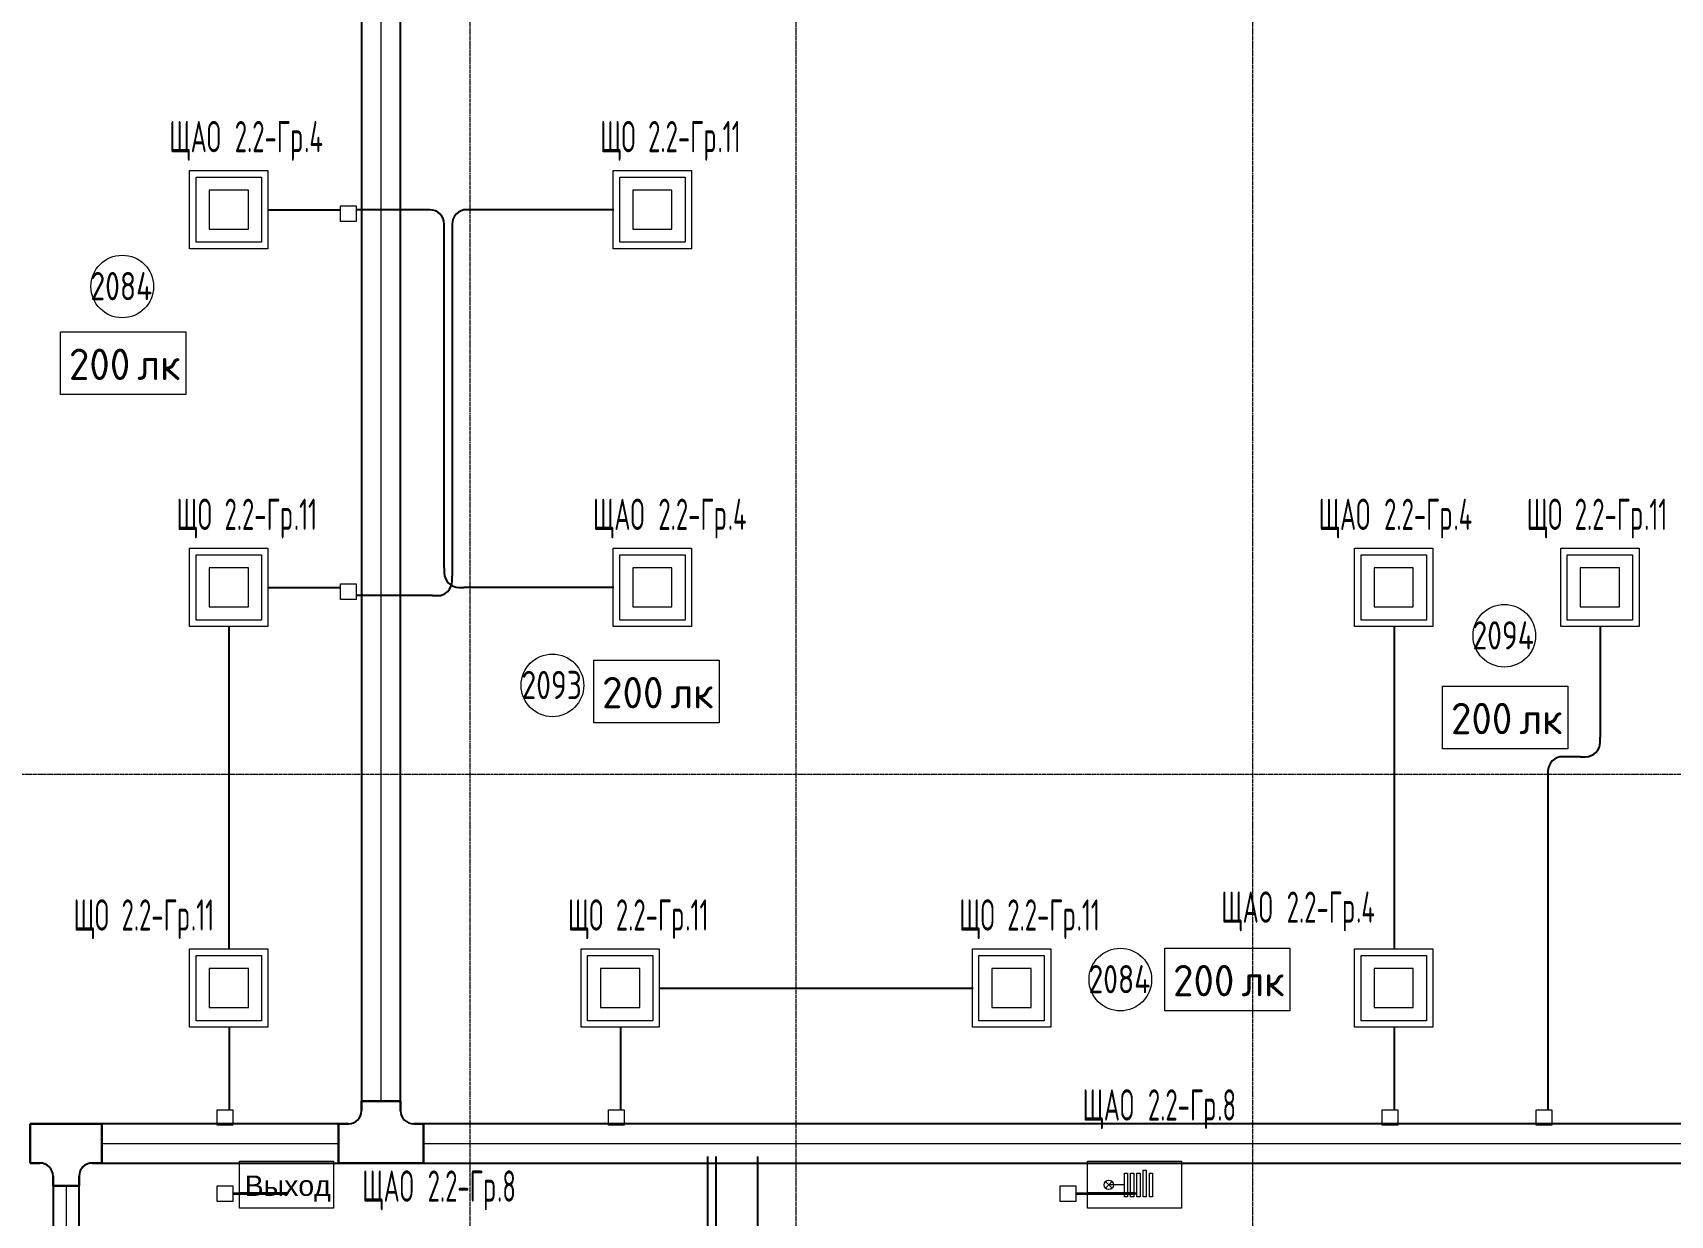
# Model space of a CAD drawing. Header units: millimetres. Extents: x -4730 to 98194, y -4296 to 93388.
# Drawn here: x 45150 to 57702, y 43123 to 52186 of the extents above; entities that cross this region are included whole.
import ezdxf

# ---------------------------------------------------------------- set-up
doc = ezdxf.new("R2010")
doc.units = ezdxf.units.MM
doc.linetypes.add('Линия сетки', pattern=[22.225, 12.7, -3.175, 3.175, -3.175])
for name, color, linetype, lineweight, true_color in [('Кабельные лотки', 5, 'Continuous', 25, 0x0000ff), ('Короба', 7, 'Continuous', 25, 0x008000), ('Соединительные детали кабельных лотков', 5, 'Continuous', 25, 0x0000ff), ('Соединительные детали коробов', 7, 'Continuous', 25, 0x008000), ('Типовые аннотации', 5, 'Continuous', 18, 0x0000ff)]:
    doc.layers.add(name, color=color, linetype=linetype, lineweight=lineweight, true_color=true_color)
for name, color, linetype, lineweight in [('Марки помещений', 7, 'Continuous', 9), ('Марки силовых электроприборов', 7, 'Continuous', 9), ('Осевая линия', 7, 'Continuous', 18), ('Оси', 7, 'Continuous', 9), ('Провода', 7, 'Continuous', 35)]:
    doc.layers.add(name, color=color, linetype=linetype, lineweight=lineweight)
doc.styles.add('Arial', font='arial.ttf', dxfattribs={"height": 156})
doc.styles.add('GOST Common', font='GOST_Common.ttf', dxfattribs={"width": 0.6, "height": 240})
doc.styles.add('GOST Common_2', font='GOST_Common.ttf', dxfattribs={"height": 240})
doc.styles.add('GOST Common_4', font='GOST_Common.ttf', dxfattribs={"width": 0.8, "height": 216})

# ---------------------------------------------------------------- blocks, each defined once
blk = doc.blocks.new('M_Горизонтальный тройник для канального - Радиус 100 мм-2474834-2-й этаж')
at = {"layer": 'Соединительные детали кабельных лотков'}
for p, q in [((325, 150), (-325, 150)), ((-325, 150), (-325, -150)), ((-325, -150), (-325, 150)), ((-325, 150), (325, 150)), ((-325, 150), (-325, 150)), ((325, -150), (325, 150)), ((325, 150), (325, -150)), ((325, 150), (325, 150)), ((-325, -150), (-250, -150)), ((-250, -150), (-325, -150)), ((-325, -150), (-325, -150)), ((-150, -250), (-150, -325)), ((-150, -325), (-150, -250)), ((150, -325), (150, -250)), ((150, -250), (150, -325)), ((250, -150), (325, -150)), ((325, -150), (250, -150)), ((325, -150), (325, -150)), ((-150, -325), (150, -325)), ((150, -325), (-150, -325)), ((-150, -325), (-150, -325)), ((150, -325), (150, -325))]:
    blk.add_line(p, q, dxfattribs=at)
for centre, start, end in [((-250, -250), 0, 90), ((-250, -250), 0, 90), ((250, -250), 90, 180), ((250, -250), 90, 180)]:
    blk.add_arc(centre, 100, start, end, dxfattribs=at)
blk = doc.blocks.new('M_Горизонтальный тройник для канального - Радиус 100 мм-2745902-2-й этаж')
at = {"layer": 'Соединительные детали кабельных лотков'}
for p, q in [((275, 150), (-275, 150)), ((-275, 150), (-275, -150)), ((-275, -150), (-275, 150)), ((-275, 150), (275, 150)), ((-275, 150), (-275, 150)), ((275, -150), (275, 150)), ((275, 150), (275, -150)), ((275, 150), (275, 150)), ((-275, -150), (-200, -150)), ((-200, -150), (-275, -150)), ((-275, -150), (-275, -150)), ((-100, -250), (-100, -325)), ((-100, -325), (-100, -250)), ((100, -325), (100, -250)), ((100, -250), (100, -325)), ((200, -150), (275, -150)), ((275, -150), (200, -150)), ((275, -150), (275, -150)), ((-100, -325), (100, -325)), ((100, -325), (-100, -325)), ((-100, -325), (-100, -325)), ((100, -325), (100, -325))]:
    blk.add_line(p, q, dxfattribs=at)
for centre, start, end in [((-200, -250), 0, 90), ((-200, -250), 0, 90), ((200, -250), 90, 180), ((200, -250), 90, 180)]:
    blk.add_arc(centre, 100, start, end, dxfattribs=at)
blk = doc.blocks.new('M_Короб_ отвод - Плоский торец - ПВХ - Стандартная-2386742-2-й этаж')
at = {"layer": 'Соединительные детали коробов'}
for p, q in [((0, 111.95), (0, 150.05)), ((-150.05, 0), (-111.95, 0))]:
    blk.add_line(p, q, dxfattribs=at)
blk.add_arc((-111.95, 111.95), 111.95, 270, 0, dxfattribs=at)
blk = doc.blocks.new('ADSK_Марка_Помещение_1_ГОСТ21-501-2011 - Номер-85995-2-й этаж')
at = {"layer": 'Марки помещений'}
blk.add_circle((0, 0), 2, dxfattribs=at)
blk = doc.blocks.new('Морка помещения_освещённость_ - Морка помещения_освещённость_-1484368-2-й этаж')
at = {"layer": 'Марки помещений', "color": 190, "true_color": 0x8000ff}
for p, q in [((-4, 0), (-4, 4)), ((-4, 4), (4, 4)), ((4, 4), (4, 0)), ((4, 0), (-4, 0))]:
    blk.add_line(p, q, dxfattribs=at)

msp = doc.modelspace()

# ---------------------------------------------------------------- linework, layer by layer
at = {"layer": 'Кабельные лотки'}
for p, q in [((47670, 87303.1437), (47670, 43998.1437)), ((47970, 43998.1437), (47970, 87303.1437)), ((47970, 43998.1437), (47670, 43998.1437)), ((45680.7526, 43523.1437), (45680.7526, 43823.1437)), ((47495, 43823.1437), (45680.7526, 43823.1437)), ((47495, 43523.1437), (47495, 43823.1437)), ((48145, 43523.1437), (48145, 43823.1437)), ((81502.9607, 43823.1437), (48145, 43823.1437)), ((45680.7526, 43523.1437), (47495, 43523.1437)), ((48145, 43523.1437), (81502.9607, 43523.1437)), ((45305.7526, 43348.1437), (45505.7526, 43348.1437)), ((45305.7526, 43348.1437), (45305.7526, 28013.1437)), ((45505.7526, 28013.1437), (45505.7526, 43348.1437))]:
    msp.add_line(p, q, dxfattribs=at)
at = {"layer": 'Короба'}
for p, q in [((46952.7025, 50830), (47509.739, 50830)), ((48154.714, 50830), (47629.739, 50830)), ((49604.764, 50830), (48514.814, 50830)), ((48304.764, 48085.05), (48304.764, 50679.95)), ((48364.764, 50679.95), (48364.764, 48022.05)), ((46952.7025, 47935), (47509.739, 47935)), ((48214.714, 47872), (47629.739, 47872)), ((49604.764, 47935), (48454.814, 47935)), ((46655.2025, 45161.4553), (46655.2025, 47637.5)), ((55584.8338, 47637.5), (55584.8338, 45161.4553)), ((57164.8338, 47637.5), (57164.8338, 46787.55)), ((57014.7838, 46637.5), (56914.8838, 46637.5)), ((56764.8338, 46487.45), (56764.8338, 43932.0582)), ((49952.7025, 44863.9553), (52357.7025, 44863.9553)), ((46655.2025, 44566.4553), (46655.2025, 43932.0582)), ((49655.2025, 44566.4553), (49655.2025, 43932.0582)), ((55584.8338, 44566.4553), (55584.8338, 43932.0582)), ((50325.7915, 40163.9776), (50325.7915, 43572.5442)), ((50388.7915, 40343.9776), (50388.7915, 43572.5442)), ((50707.5016, 40832.5442), (50707.5016, 43572.5442))]:
    msp.add_line(p, q, dxfattribs=at)
at = {"layer": 'Осевая линия'}
for p, q in [((47820, 43998.1437), (47820, 87303.1437)), ((45680.7526, 43673.1437), (47495, 43673.1437)), ((48145, 43673.1437), (81502.9607, 43673.1437)), ((45405.7526, 43348.1437), (45405.7526, 28013.1437))]:
    msp.add_line(p, q, dxfattribs=at)
at = {"layer": 'Оси', "linetype": 'Линия сетки'}
for p, q in [((48500, 93388.3703), (48500, -3096.3487)), ((51000, 93388.3703), (51000, -3096.3487)), ((54500, 93388.3703), (54500, -3096.3487)), ((98194.2682, 46500), (-3530.0173, 46500))]:
    msp.add_line(p, q, dxfattribs=at)
at = {"layer": 'Провода', "flags": 128}
for points in [[(46685.0759, 43288.4012), (47100, 43288.403), (46734.9821, 43288.403)], [(53145.0759, 43288.4012), (53600, 43288.403), (53234.9821, 43288.403)]]:
    msp.add_lwpolyline(points, dxfattribs=at)
at = {"layer": 'Типовые аннотации', "color": 1, "true_color": 0xff0000}
for p, q in [((46352.9385, 51130), (46952.9385, 51130)), ((46352.9385, 50530), (46352.9385, 51130)), ((46952.9385, 51130), (46952.9385, 50530)), ((46402.9385, 51080), (46902.9385, 51080)), ((46402.9385, 50580), (46402.9385, 51080)), ((46502.9385, 50980), (46502.9385, 50680)), ((46802.9385, 50980), (46502.9385, 50980)), ((46802.9385, 50680), (46802.9385, 50980)), ((46902.9385, 51080), (46902.9385, 50580)), ((47509.739, 50858.5), (47629.739, 50858.5)), ((47509.739, 50738.5), (47509.739, 50858.5)), ((47629.739, 50858.5), (47629.739, 50738.5)), ((47629.739, 50738.5), (47509.739, 50738.5)), ((46502.9385, 50680), (46802.9385, 50680)), ((46952.9385, 50530), (46352.9385, 50530)), ((46902.9385, 50580), (46402.9385, 50580)), ((49600, 48235), (50200, 48235)), ((49600, 47635), (49600, 48235)), ((50200, 48235), (50200, 47635)), ((55282.5698, 48235), (55882.5698, 48235)), ((55282.5698, 47635), (55282.5698, 48235)), ((55882.5698, 48235), (55882.5698, 47635)), ((49650, 48185), (50150, 48185)), ((49650, 47685), (49650, 48185)), ((49750, 48085), (49750, 47785)), ((50050, 48085), (49750, 48085)), ((50050, 47785), (50050, 48085)), ((50150, 48185), (50150, 47685)), ((55332.5698, 48185), (55832.5698, 48185)), ((55332.5698, 47685), (55332.5698, 48185)), ((55432.5698, 48085), (55432.5698, 47785)), ((55732.5698, 48085), (55432.5698, 48085)), ((55732.5698, 47785), (55732.5698, 48085)), ((55832.5698, 48185), (55832.5698, 47685)), ((49750, 47785), (50050, 47785)), ((55432.5698, 47785), (55732.5698, 47785)), ((50200, 47635), (49600, 47635)), ((50150, 47685), (49650, 47685)), ((55882.5698, 47635), (55282.5698, 47635)), ((55832.5698, 47685), (55332.5698, 47685)), ((55282.5698, 45163.9553), (55882.5698, 45163.9553)), ((55282.5698, 44563.9553), (55282.5698, 45163.9553)), ((55332.5698, 45113.9553), (55832.5698, 45113.9553)), ((55332.5698, 44613.9553), (55332.5698, 45113.9553)), ((55832.5698, 45113.9553), (55832.5698, 44613.9553)), ((55882.5698, 45163.9553), (55882.5698, 44563.9553)), ((55432.5698, 45013.9553), (55432.5698, 44713.9553)), ((55732.5698, 45013.9553), (55432.5698, 45013.9553)), ((55732.5698, 44713.9553), (55732.5698, 45013.9553)), ((55432.5698, 44713.9553), (55732.5698, 44713.9553)), ((55882.5698, 44563.9553), (55282.5698, 44563.9553)), ((55832.5698, 44613.9553), (55332.5698, 44613.9553)), ((55493.3338, 43932.0582), (55613.3338, 43932.0582)), ((55493.3338, 43812.0582), (55493.3338, 43932.0582)), ((55613.3338, 43932.0582), (55613.3338, 43812.0582)), ((55613.3338, 43812.0582), (55493.3338, 43812.0582)), ((53234.9821, 43178.2548), (53234.9821, 43538.2548)), ((53234.9821, 43538.2548), (53954.9821, 43538.2548)), ((53517.8665, 43445.1529), (53541.8665, 43445.1529)), ((53517.8665, 43265.1529), (53517.8665, 43445.1529)), ((53541.8665, 43445.1529), (53541.8665, 43265.1529)), ((53565.8665, 43445.1529), (53589.8665, 43445.1529)), ((53565.8665, 43265.1529), (53565.8665, 43445.1529)), ((53589.8665, 43445.1529), (53589.8665, 43265.1529)), ((53613.8665, 43445.1529), (53637.8665, 43445.1529)), ((53613.8665, 43265.1529), (53613.8665, 43445.1529)), ((53637.8665, 43445.1529), (53637.8665, 43265.1529)), ((53661.8665, 43469.1529), (53685.8665, 43469.1529)), ((53661.8665, 43265.1529), (53661.8665, 43469.1529)), ((53685.8665, 43469.1529), (53685.8665, 43265.1529)), ((53709.8665, 43445.1529), (53733.8665, 43445.1529)), ((53709.8665, 43265.1529), (53709.8665, 43445.1529)), ((53733.8665, 43445.1529), (53733.8665, 43265.1529)), ((53954.9821, 43538.2548), (53954.9821, 43178.2548)), ((46565.0759, 43348.401), (46685.0759, 43348.401)), ((46565.0759, 43228.401), (46565.0759, 43348.401)), ((46685.0759, 43348.401), (46685.0759, 43228.401)), ((53025.0759, 43348.401), (53145.0759, 43348.401)), ((53025.0759, 43228.401), (53025.0759, 43348.401)), ((53145.0759, 43348.401), (53145.0759, 43228.401)), ((53372.4107, 43380.6088), (53397.8665, 43355.1529)), ((53397.8665, 43355.1529), (53372.4107, 43329.6971)), ((53423.3224, 43380.6088), (53397.8665, 43355.1529)), ((53517.8665, 43355.1529), (53397.8665, 43355.1529)), ((53397.8665, 43355.1529), (53423.3224, 43329.6971)), ((46685.0759, 43228.401), (46565.0759, 43228.401)), ((53145.0759, 43228.401), (53025.0759, 43228.401)), ((53954.9821, 43178.2548), (53234.9821, 43178.2548)), ((53541.8665, 43265.1529), (53517.8665, 43265.1529)), ((53589.8665, 43265.1529), (53565.8665, 43265.1529)), ((53637.8665, 43265.1529), (53613.8665, 43265.1529)), ((53685.8665, 43265.1529), (53661.8665, 43265.1529)), ((53733.8665, 43265.1529), (53709.8665, 43265.1529))]:
    msp.add_line(p, q, dxfattribs=at)
at = {"layer": 'Типовые аннотации'}
for p, q in [((49600, 51130), (50200, 51130)), ((49600, 50530), (49600, 51130)), ((50200, 51130), (50200, 50530)), ((49650, 51080), (50150, 51080)), ((49650, 50580), (49650, 51080)), ((49750, 50980), (49750, 50680)), ((50050, 50980), (49750, 50980)), ((50050, 50680), (50050, 50980)), ((50150, 51080), (50150, 50580)), ((49750, 50680), (50050, 50680)), ((50200, 50530), (49600, 50530)), ((50150, 50580), (49650, 50580)), ((46352.9385, 48235), (46952.9385, 48235)), ((46352.9385, 47635), (46352.9385, 48235)), ((46952.9385, 48235), (46952.9385, 47635)), ((56862.5698, 48235), (57462.5698, 48235)), ((56862.5698, 47635), (56862.5698, 48235)), ((57462.5698, 48235), (57462.5698, 47635)), ((46402.9385, 48185), (46902.9385, 48185)), ((46402.9385, 47685), (46402.9385, 48185)), ((46502.9385, 48085), (46502.9385, 47785)), ((46802.9385, 48085), (46502.9385, 48085)), ((46802.9385, 47785), (46802.9385, 48085)), ((46902.9385, 48185), (46902.9385, 47685)), ((56912.5698, 48185), (57412.5698, 48185)), ((56912.5698, 47685), (56912.5698, 48185)), ((57012.5698, 48085), (57012.5698, 47785)), ((57312.5698, 48085), (57012.5698, 48085)), ((57312.5698, 47785), (57312.5698, 48085)), ((57412.5698, 48185), (57412.5698, 47685)), ((46502.9385, 47785), (46802.9385, 47785)), ((57012.5698, 47785), (57312.5698, 47785)), ((46952.9385, 47635), (46352.9385, 47635)), ((46902.9385, 47685), (46402.9385, 47685)), ((57462.5698, 47635), (56862.5698, 47635)), ((57412.5698, 47685), (56912.5698, 47685)), ((46352.9385, 45163.9553), (46952.9385, 45163.9553)), ((46352.9385, 44563.9553), (46352.9385, 45163.9553)), ((46402.9385, 45113.9553), (46902.9385, 45113.9553)), ((46402.9385, 44613.9553), (46402.9385, 45113.9553)), ((46902.9385, 45113.9553), (46902.9385, 44613.9553)), ((46952.9385, 45163.9553), (46952.9385, 44563.9553)), ((49352.9385, 45163.9553), (49952.9385, 45163.9553)), ((49352.9385, 44563.9553), (49352.9385, 45163.9553)), ((49402.9385, 45113.9553), (49902.9385, 45113.9553)), ((49402.9385, 44613.9553), (49402.9385, 45113.9553)), ((49902.9385, 45113.9553), (49902.9385, 44613.9553)), ((49952.9385, 45163.9553), (49952.9385, 44563.9553)), ((52352.9385, 45163.9553), (52952.9385, 45163.9553)), ((52352.9385, 44563.9553), (52352.9385, 45163.9553)), ((52402.9385, 45113.9553), (52902.9385, 45113.9553)), ((52402.9385, 44613.9553), (52402.9385, 45113.9553)), ((52902.9385, 45113.9553), (52902.9385, 44613.9553)), ((52952.9385, 45163.9553), (52952.9385, 44563.9553)), ((46502.9385, 45013.9553), (46502.9385, 44713.9553)), ((46802.9385, 45013.9553), (46502.9385, 45013.9553)), ((46802.9385, 44713.9553), (46802.9385, 45013.9553)), ((49502.9385, 45013.9553), (49502.9385, 44713.9553)), ((49802.9385, 45013.9553), (49502.9385, 45013.9553)), ((49802.9385, 44713.9553), (49802.9385, 45013.9553)), ((52502.9385, 45013.9553), (52502.9385, 44713.9553)), ((52802.9385, 45013.9553), (52502.9385, 45013.9553)), ((52802.9385, 44713.9553), (52802.9385, 45013.9553)), ((46502.9385, 44713.9553), (46802.9385, 44713.9553)), ((49502.9385, 44713.9553), (49802.9385, 44713.9553)), ((52502.9385, 44713.9553), (52802.9385, 44713.9553)), ((46952.9385, 44563.9553), (46352.9385, 44563.9553)), ((46902.9385, 44613.9553), (46402.9385, 44613.9553)), ((49952.9385, 44563.9553), (49352.9385, 44563.9553)), ((49902.9385, 44613.9553), (49402.9385, 44613.9553)), ((52952.9385, 44563.9553), (52352.9385, 44563.9553)), ((52902.9385, 44613.9553), (52402.9385, 44613.9553))]:
    msp.add_line(p, q, dxfattribs=at)
at = {"layer": 'Типовые аннотации', "color": 16, "true_color": 0x800000}
for p, q in [((47509.739, 47963.5), (47629.739, 47963.5)), ((47509.739, 47843.5), (47509.739, 47963.5)), ((47629.739, 47963.5), (47629.739, 47843.5)), ((47629.739, 47843.5), (47509.739, 47843.5)), ((46563.7025, 43932.0582), (46683.7025, 43932.0582)), ((46563.7025, 43812.0582), (46563.7025, 43932.0582)), ((46683.7025, 43932.0582), (46683.7025, 43812.0582)), ((49563.7025, 43932.0582), (49683.7025, 43932.0582)), ((49563.7025, 43812.0582), (49563.7025, 43932.0582)), ((49683.7025, 43932.0582), (49683.7025, 43812.0582)), ((56673.3338, 43932.0582), (56793.3338, 43932.0582)), ((56673.3338, 43812.0582), (56673.3338, 43932.0582)), ((56793.3338, 43932.0582), (56793.3338, 43812.0582)), ((46683.7025, 43812.0582), (46563.7025, 43812.0582)), ((49683.7025, 43812.0582), (49563.7025, 43812.0582)), ((56793.3338, 43812.0582), (56673.3338, 43812.0582))]:
    msp.add_line(p, q, dxfattribs=at)
at = {"layer": 'Типовые аннотации', "color": 96, "true_color": 0x008000}
for p, q in [((46734.9821, 43178.2548), (46734.9821, 43538.2548)), ((46734.9821, 43538.2548), (47454.9821, 43538.2548)), ((47454.9821, 43538.2548), (47454.9821, 43178.2548)), ((47454.9821, 43178.2548), (46734.9821, 43178.2548))]:
    msp.add_line(p, q, dxfattribs=at)
at = {"layer": 'Типовые аннотации', "color": 1, "true_color": 0xff0000}
msp.add_circle((53397.8665, 43355.1529), 36, dxfattribs=at)

# ---------------------------------------------------------------- block references
at = {"layer": 'Марки помещений', "xscale": 120, "yscale": 120, "zscale": 120}
for p in [(45836.5428, 50241.4437), (56430.0863, 47564.4523), (49133.8558, 47184.2565), (53486.8101, 44929.5146)]:
    msp.add_blockref('ADSK_Марка_Помещение_1_ГОСТ21-501-2011 - Номер-85995-2-й этаж', p, dxfattribs=at)
at = {"layer": 'Марки помещений', "color": 190, "true_color": 0x8000ff, "xscale": 120, "yscale": 120, "zscale": 120}
for p in [(45843.9069, 49413.3638), (49930.6378, 46896.7992), (56437.4504, 46698.308), (54307.128, 44689.5146)]:
    msp.add_blockref('Морка помещения_освещённость_ - Морка помещения_освещённость_-1484368-2-й этаж', p, dxfattribs=at)
at = {"layer": 'Соединительные детали кабельных лотков', "rotation": 180}
msp.add_blockref('M_Горизонтальный тройник для канального - Радиус 100 мм-2474834-2-й этаж', (47820, 43673.1437), dxfattribs=at)
msp.add_blockref('M_Горизонтальный тройник для канального - Радиус 100 мм-2474834-2-й этаж', (47820, 43673.1437), dxfattribs=at)
at = {"layer": 'Соединительные детали кабельных лотков'}
msp.add_blockref('M_Горизонтальный тройник для канального - Радиус 100 мм-2745902-2-й этаж', (45405.7526, 43673.1437), dxfattribs=at)
msp.add_blockref('M_Горизонтальный тройник для канального - Радиус 100 мм-2745902-2-й этаж', (45405.7526, 43673.1437), dxfattribs=at)
at = {"layer": 'Соединительные детали коробов'}
for p, rotation in [((48304.764, 50830), 90), ((48364.764, 50830), 180), ((48304.764, 47935), 270), ((56764.8338, 46637.5), 180)]:
    msp.add_blockref('M_Короб_ отвод - Плоский торец - ПВХ - Стандартная-2386742-2-й этаж', p, dxfattribs=dict(at, rotation=rotation))
for p in [(48364.764, 47872), (57164.8338, 46637.5)]:
    msp.add_blockref('M_Короб_ отвод - Плоский торец - ПВХ - Стандартная-2386742-2-й этаж', p, dxfattribs=at)

# ---------------------------------------------------------------- texts
at = {"layer": 'Марки помещений', "char_height": 216, "attachment_point": 1, "style": 'GOST Common_4'}
for s, insert, width in [('2084', (45592.8669, 50352.2309), 600.3036), ('2094', (56186.4104, 47675.2395), 600.3036), ('2093', (48896.8999, 47295.0437), 584.9112), ('2084', (53243.1342, 45040.3019), 600.3036)]:
    msp.add_mtext(s, dxfattribs=dict(at, insert=insert, width=width))
at = {"layer": 'Марки помещений', "color": 190, "true_color": 0x8000ff, "char_height": 240, "attachment_point": 1, "style": 'GOST Common_2'}
for s, insert, width in [('200', (45427.823, 49765.0758), 634.9365), ('лк', (45951.698, 49765.0758), 413.67075), ('200', (49514.5539, 47248.5112), 634.9365), ('лк', (50038.4289, 47248.5112), 413.67075), ('200', (56021.3665, 47050.02), 634.9365), ('лк', (56545.2415, 47050.02), 413.67075), ('200', (53891.0441, 45041.2266), 634.9365), ('лк', (54414.9191, 45041.2266), 413.67075)]:
    msp.add_mtext(s, dxfattribs=dict(at, insert=insert, width=width))
at = {"layer": 'Марки силовых электроприборов', "char_height": 240, "attachment_point": 1, "style": 'GOST Common'}
for s, insert, width in [('ЩАО', (46197.1838, 51510.1824), 502.17705), (' 2.2-', (46611.5213, 51510.1824), 496.4049), ('Гр', (47021.0963, 51510.1824), 253.9746), ('.4', (47230.6463, 51510.1824), 196.2531), ('ЩО', (49498.9653, 51510.1824), 340.55685), (' 2.2-', (49779.9528, 51510.1824), 496.4049), ('Гр', (50189.5278, 51510.1824), 253.9746), ('.11', (50399.0778, 51510.1824), 225.11385), ('ЩО', (46251.9038, 48615.1824), 340.55685), (' 2.2-', (46532.8913, 48615.1824), 496.4049), ('Гр', (46942.4663, 48615.1824), 253.9746), ('.11', (47152.0163, 48615.1824), 225.11385), ('ЩАО', (49444.2453, 48615.1824), 502.17705), (' 2.2-', (49858.5828, 48615.1824), 496.4049), ('Гр', (50268.1578, 48615.1824), 253.9746), ('.4', (50477.7078, 48615.1824), 196.2531), ('ЩАО', (55006.8152, 48615.1824), 502.17705), (' 2.2-', (55421.1527, 48615.1824), 496.4049), ('Гр', (55830.7277, 48615.1824), 253.9746), ('.4', (56040.2777, 48615.1824), 196.2531), ('ЩО', (56601.5352, 48615.1824), 340.55685), (' 2.2-', (56882.5227, 48615.1824), 496.4049), ('Гр', (57292.0977, 48615.1824), 253.9746), ('.11', (57501.6477, 48615.1824), 225.11385), ('ЩАО', (54260.4657, 45604.3652), 502.17705), (' 2.2-', (54674.8032, 45604.3652), 496.4049), ('Гр', (55084.3782, 45604.3652), 253.9746), ('.4', (55293.9282, 45604.3652), 196.2531), ('ЩО', (45462.7475, 45544.1377), 340.55685), (' 2.2-', (45743.735, 45544.1377), 496.4049), ('Гр', (46153.31, 45544.1377), 253.9746), ('.11', (46362.86, 45544.1377), 225.11385), ('ЩО', (49251.9038, 45544.1377), 340.55685), (' 2.2-', (49532.8913, 45544.1377), 496.4049), ('Гр', (49942.4663, 45544.1377), 253.9746), ('.11', (50152.0163, 45544.1377), 225.11385), ('ЩО', (52251.9038, 45544.1377), 340.55685), (' 2.2-', (52532.8913, 45544.1377), 496.4049), ('Гр', (52942.4663, 45544.1377), 253.9746), ('.11', (53152.0163, 45544.1377), 225.11385), ('ЩАО', (53196.4016, 44088.2707), 502.17705), (' 2.2-', (53610.7391, 44088.2707), 496.4049), ('Гр', (54020.3141, 44088.2707), 253.9746), ('.8', (54229.8641, 44088.2707), 178.93665), ('ЩАО', (47675.7608, 43466.413), 502.17705), (' 2.2-', (48090.0983, 43466.413), 496.4049), ('Гр', (48499.6733, 43466.413), 253.9746), ('.8', (48709.2233, 43466.413), 178.93665)]:
    msp.add_mtext(s, dxfattribs=dict(at, insert=insert, width=width))
at = {"layer": 'Типовые аннотации', "color": 96, "lineweight": 9, "true_color": 0x008000, "insert": (46775.125, 43427.4194), "char_height": 156, "width": 769.62, "attachment_point": 1, "style": 'Arial'}
msp.add_mtext('Выход', dxfattribs=at)

doc.saveas('drawing.dxf')
